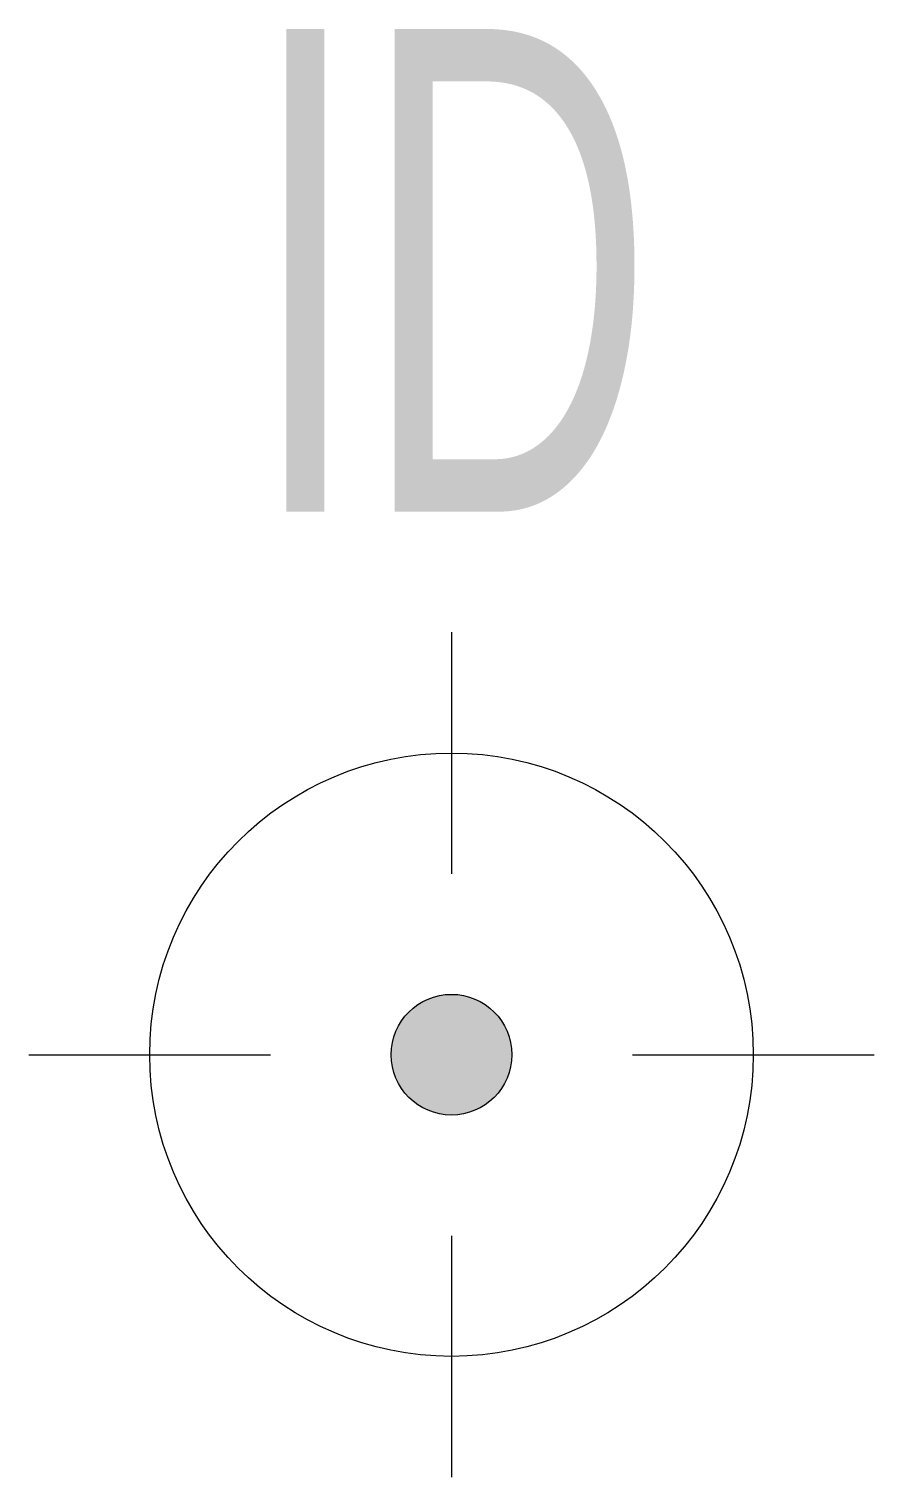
# Model space of a CAD drawing. Extents: x -1.75 to 1.75, y -1.75 to 4.25.
import ezdxf
from ezdxf.enums import TextEntityAlignment as Align

# ---------------------------------------------------------------- set-up
doc = ezdxf.new("R2010")
doc.units = 0
doc.header["$LTSCALE"] = 0.01
doc.header["$MEASUREMENT"] = 0
doc.layers.get('0').update_dxf_attribs({"lineweight": 20})
doc.styles.add('COA_Existing', font='arial.ttf', dxfattribs={"height": 2})

msp = doc.modelspace()

# ---------------------------------------------------------------- hatches: boundary and pattern name
at = {"linetype": 'ByBlock', "lineweight": -2}
h = msp.add_hatch(color=0, dxfattribs=at)
h.dxf.hatch_style = 1
edge = h.paths.add_edge_path()
edge.add_arc((0, 0), 0.25, 0, 360)

# ---------------------------------------------------------------- linework, layer by layer
at = {"color": 0, "linetype": 'ByBlock', "lineweight": -2}
for points in [[(0, 1.75), (0, 0.75)], [(-1.75, 0), (-0.75, 0)], [(0.75, 0), (1.75, 0)], [(0, -0.75), (0, -1.75)]]:
    msp.add_lwpolyline(points, dxfattribs=at)
for radius in [1.25, 0.25]:
    msp.add_circle((0, 0), radius, dxfattribs=at)

# ---------------------------------------------------------------- texts
at = {"color": 0, "linetype": 'ByBlock', "lineweight": -2, "style": 'COA_Existing', "width": 0.6}
msp.add_attdef('ID', text='B01', height=2, dxfattribs=at).set_placement((0, 2.25), align=Align.CENTER)

doc.saveas('drawing.dxf')
